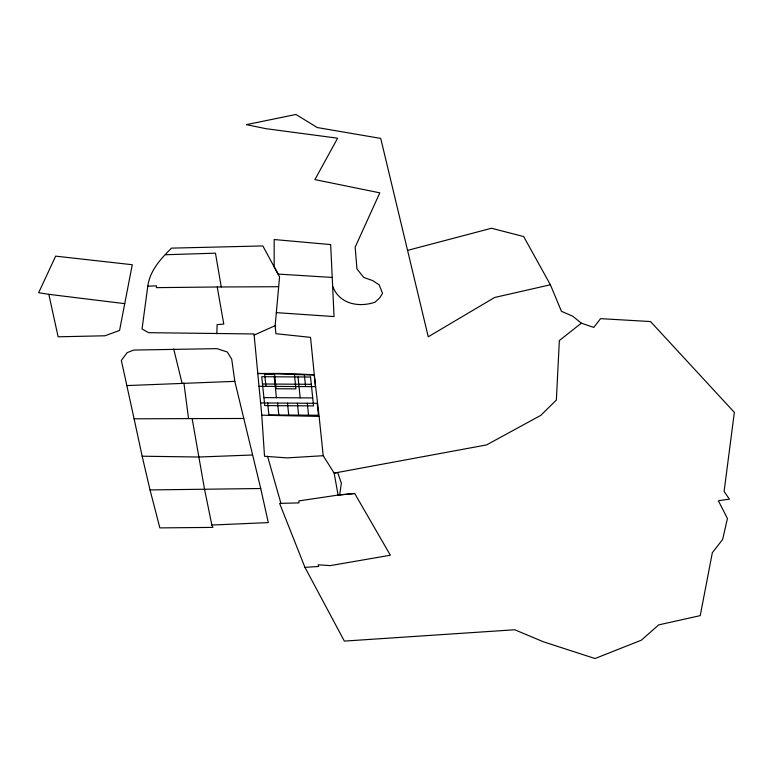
<?xml version="1.0" encoding="UTF-8"?>
<svg xmlns="http://www.w3.org/2000/svg" width="773" height="773" viewBox="0 0 773 773"><rect width="100%" height="100%" fill="white"/><g stroke="black" fill="none" stroke-linecap="round" stroke-linejoin="round"><path stroke-width="1.16" d="M216.846 333.665L217.107 324.631L223.784 324.09L217.232 286.986L156.388 287.643L156.561 285.855L147.788 286.184L142.039 328.998L148.619 332.68L254.027 333.955L261.776 415.198L264.521 456.263L286.899 457.896L323.211 455.712L334.139 473.105L338.091 495.068L354.701 493.493L390.365 555.236L330.177 565.623L318.157 564.802L318.64 566.474L304.939 567.353L279.613 503.397L298.909 502.885L298.89 500.914L338.091 495.068L354.701 493.493M315.481 386.655L310.533 337.366L275.874 333.694L275.159 325.665L279.575 276.85L262.849 245.94L171.519 248.133C160.726 258.907 150.001 270.328 147.788 286.184M124.733 303.644L119.573 330.448L104.964 335.782L58.13 336.806L48.815 294.329L38.65 292.716L55.666 256.143L132.27 264.724L124.733 303.644L48.815 294.329M339.685 494.904L341.347 483.193L337.656 472.458L334.139 473.105L486.565 444.919L540.849 415.323L556.367 400.037L559.352 340.545L581.354 323.162L593.799 327.423L600.563 318.64L650.528 321.558L734.35 412.376L724.098 491.435L729.383 499.145L718.388 500.72L727.432 518.519L722.629 539.477L712.339 552.695L700.232 615.627L658.683 624.893L641.348 640.179L595.046 658.528L543.448 641.822L514.76 629.763L344.343 641.097L304.939 567.353M254.114 335.115L275.159 325.665M407.564 250.384L491.493 228.257L523.669 236.548L550.395 284.783L561.449 311.326L572.667 316.176L581.354 323.162M550.395 284.783L494.604 297.479L428.261 336.777L380.731 138.415L317.249 127.545L295.962 114.472L246.374 124.656L266.009 128.685L337.617 138.193L314.911 179.597L379.814 192.844L355.174 247.167L356.942 268.927L363.745 277.459L372.615 280.56L379.195 284.908L382.558 293.402L379.649 297.963L374.953 302.233C358.788 307.673 339.511 304.079 332.863 286.696M126.762 385.582L234.828 381.36L260.733 488.517L268.299 522.606L211.86 525.031L204.478 488.942L192.139 418.608L134.096 418.811L121.351 360.44L127.149 352.643L133.787 350.053L216.991 348.652L227.272 351.995L231.716 359.184L234.828 381.36M252.317 455.017L198.632 457.017L142.164 456.205L134.096 418.811M165.47 254.742L215.464 253.177L221.271 286.967M142.164 456.205L150.03 489.937L260.733 488.517M217.232 286.986L278.522 286.715M192.139 418.608L243.756 418.483M262.501 383.997L311.306 384.307M258.781 386.307L315.635 386.655M263.912 397.622L312.717 397.921M260.511 402.946L317.587 403.303M261.776 415.198L319.123 416.396L323.211 455.712M332.487 277.459L278.096 274.077L274.154 266.695L274.183 239.533L330.68 244.577L334.052 316.572L276.28 312.63M211.86 525.031L212.904 527.399L159.856 527.891L150.03 489.937M267.535 456.254L280.87 503.165M173.712 348.99L182.032 383.05M183.906 382.993L188.515 418.367M319.123 416.396L314.234 374.731L279.681 373.446L257.448 373.485L314.234 374.731L294.426 374.605L295.904 388.858L276.096 388.732L274.608 374.48L264.704 374.422L265.941 386.345M317.21 403.303L318.447 415.227L268.917 414.917L267.671 402.994M304.33 374.663L305.577 386.597M307.306 403.235L308.543 415.169M298.03 376.953L300.204 397.844M297.392 403.177L298.639 415.111M287.488 403.11L288.725 415.043M277.584 403.052L278.821 414.985M274.26 376.799L276.425 397.699M310.543 377.031L261.738 376.722L264.743 405.593L313.548 405.893L310.543 377.031"/></g></svg>
